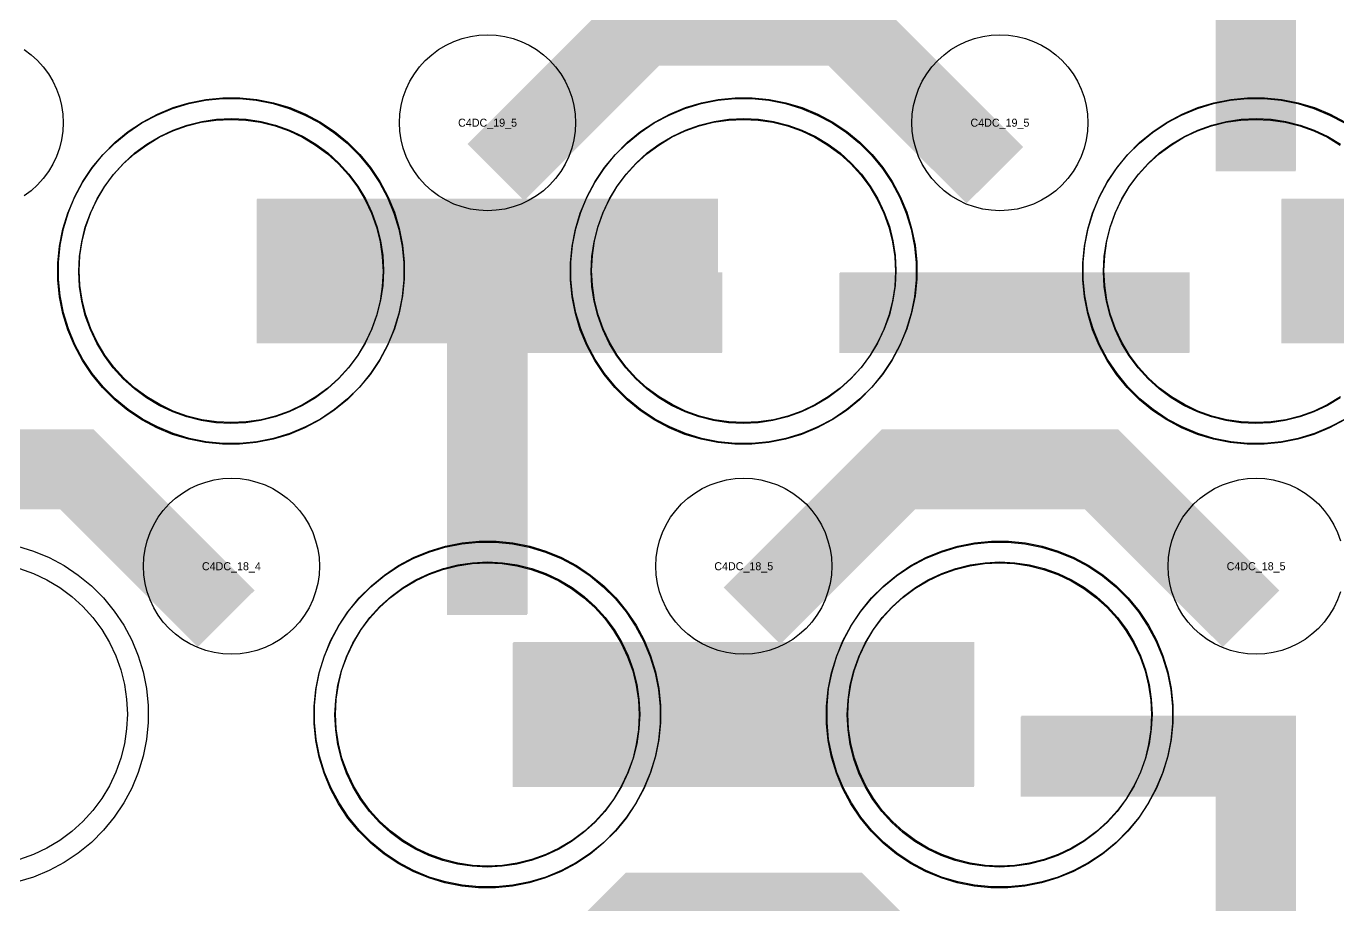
# Model space of a CAD drawing. Extents: x -11880 to 11880, y -14992 to 14992.
# Drawn here: x -10544.1 to -10134.5, y -12405 to -12130.5 of the extents above; entities that cross this region are included whole.
import ezdxf
from ezdxf.enums import TextEntityAlignment as Align

# ---------------------------------------------------------------- set-up
doc = ezdxf.new("R2010")
doc.units = 0
doc.header["$MEASUREMENT"] = 0
for name, color, linetype in [('GDS_775_DT_237', 138, 'CONTINUOUS'), ('RDL1_FS', 34, 'CONTINUOUS'), ('RDL_BS', 160, 'CONTINUOUS')]:
    doc.layers.add(name, color=color, linetype=linetype)

msp = doc.modelspace()

# ---------------------------------------------------------------- linework, layer by layer
at = {"layer": 'RDL1_FS', "color": 241, "true_color": 0xf7abae}
for points in [[(-10480.149, -12254.636), (-10484.806, -12254.407), (-10489.417, -12253.723), (-10493.94, -12252.591), (-10498.33, -12251.019), (-10502.544, -12249.027), (-10506.544, -12246.629), (-10510.289, -12243.851), (-10513.743, -12240.721), (-10516.873, -12237.267), (-10519.651, -12233.522), (-10522.049, -12229.522), (-10524.041, -12225.308), (-10525.613, -12220.918), (-10526.745, -12216.395), (-10527.429, -12211.784), (-10527.658, -12207.127), (-10527.429, -12202.47), (-10526.745, -12197.859), (-10525.613, -12193.336), (-10524.041, -12188.946), (-10522.049, -12184.732), (-10519.651, -12180.732), (-10516.873, -12176.987), (-10513.743, -12173.533), (-10510.289, -12170.403), (-10506.544, -12167.625), (-10502.544, -12165.227), (-10498.33, -12163.235), (-10493.94, -12161.663), (-10489.417, -12160.531), (-10484.806, -12159.847), (-10480.149, -12159.618), (-10475.492, -12159.847), (-10470.881, -12160.531), (-10466.358, -12161.663), (-10461.968, -12163.235), (-10457.754, -12165.227), (-10453.754, -12167.625), (-10450.009, -12170.403), (-10446.555, -12173.533), (-10443.425, -12176.987), (-10440.647, -12180.732), (-10438.249, -12184.732), (-10436.257, -12188.946), (-10434.685, -12193.336), (-10433.553, -12197.859), (-10432.869, -12202.47), (-10432.64, -12207.127), (-10432.869, -12211.784), (-10433.553, -12216.395), (-10434.685, -12220.918), (-10436.257, -12225.308), (-10438.249, -12229.522), (-10440.647, -12233.522), (-10443.425, -12237.267), (-10446.555, -12240.721), (-10450.009, -12243.851), (-10453.754, -12246.629), (-10457.754, -12249.027), (-10461.968, -12251.019), (-10466.358, -12252.591), (-10470.881, -12253.723), (-10475.492, -12254.407)], [(-10320.149, -12254.636), (-10324.806, -12254.407), (-10329.417, -12253.723), (-10333.94, -12252.591), (-10338.33, -12251.019), (-10342.544, -12249.027), (-10346.544, -12246.629), (-10350.289, -12243.851), (-10353.743, -12240.721), (-10356.873, -12237.267), (-10359.651, -12233.522), (-10362.049, -12229.522), (-10364.041, -12225.308), (-10365.613, -12220.918), (-10366.745, -12216.395), (-10367.429, -12211.784), (-10367.658, -12207.127), (-10367.429, -12202.47), (-10366.745, -12197.859), (-10365.613, -12193.336), (-10364.041, -12188.946), (-10362.049, -12184.732), (-10359.651, -12180.732), (-10356.873, -12176.987), (-10353.743, -12173.533), (-10350.289, -12170.403), (-10346.544, -12167.625), (-10342.544, -12165.227), (-10338.33, -12163.235), (-10333.94, -12161.663), (-10329.417, -12160.531), (-10324.806, -12159.847), (-10320.149, -12159.618), (-10315.492, -12159.847), (-10310.881, -12160.531), (-10306.358, -12161.663), (-10301.968, -12163.235), (-10297.754, -12165.227), (-10293.754, -12167.625), (-10290.009, -12170.403), (-10286.555, -12173.533), (-10283.425, -12176.987), (-10280.647, -12180.732), (-10278.249, -12184.732), (-10276.257, -12188.946), (-10274.685, -12193.336), (-10273.553, -12197.859), (-10272.869, -12202.47), (-10272.64, -12207.127), (-10272.869, -12211.784), (-10273.553, -12216.395), (-10274.685, -12220.918), (-10276.257, -12225.308), (-10278.249, -12229.522), (-10280.647, -12233.522), (-10283.425, -12237.267), (-10286.555, -12240.721), (-10290.009, -12243.851), (-10293.754, -12246.629), (-10297.754, -12249.027), (-10301.968, -12251.019), (-10306.358, -12252.591), (-10310.881, -12253.723), (-10315.492, -12254.407)], [(-10400.149, -12393.201), (-10404.806, -12392.972), (-10409.417, -12392.288), (-10413.94, -12391.156), (-10418.33, -12389.584), (-10422.544, -12387.592), (-10426.544, -12385.194), (-10430.289, -12382.416), (-10433.743, -12379.286), (-10436.873, -12375.832), (-10439.651, -12372.087), (-10442.049, -12368.087), (-10444.041, -12363.873), (-10445.613, -12359.483), (-10446.745, -12354.96), (-10447.429, -12350.349), (-10447.658, -12345.692), (-10447.429, -12341.035), (-10446.745, -12336.424), (-10445.613, -12331.901), (-10444.041, -12327.511), (-10442.049, -12323.297), (-10439.651, -12319.297), (-10436.873, -12315.552), (-10433.743, -12312.098), (-10430.289, -12308.968), (-10426.544, -12306.19), (-10422.544, -12303.792), (-10418.33, -12301.8), (-10413.94, -12300.228), (-10409.417, -12299.096), (-10404.806, -12298.412), (-10400.149, -12298.183), (-10395.492, -12298.412), (-10390.881, -12299.096), (-10386.358, -12300.228), (-10381.968, -12301.8), (-10377.754, -12303.792), (-10373.754, -12306.19), (-10370.009, -12308.968), (-10366.555, -12312.098), (-10363.425, -12315.552), (-10360.647, -12319.297), (-10358.249, -12323.297), (-10356.257, -12327.511), (-10354.685, -12331.901), (-10353.553, -12336.424), (-10352.869, -12341.035), (-10352.64, -12345.692), (-10352.869, -12350.349), (-10353.553, -12354.96), (-10354.685, -12359.483), (-10356.257, -12363.873), (-10358.249, -12368.087), (-10360.647, -12372.087), (-10363.425, -12375.832), (-10366.555, -12379.286), (-10370.009, -12382.416), (-10373.754, -12385.194), (-10377.754, -12387.592), (-10381.968, -12389.584), (-10386.358, -12391.156), (-10390.881, -12392.288), (-10395.492, -12392.972)], [(-10240.149, -12393.201), (-10244.806, -12392.972), (-10249.417, -12392.288), (-10253.94, -12391.156), (-10258.33, -12389.584), (-10262.544, -12387.592), (-10266.544, -12385.194), (-10270.289, -12382.416), (-10273.743, -12379.286), (-10276.873, -12375.832), (-10279.651, -12372.087), (-10282.049, -12368.087), (-10284.041, -12363.873), (-10285.613, -12359.483), (-10286.745, -12354.96), (-10287.429, -12350.349), (-10287.658, -12345.692), (-10287.429, -12341.035), (-10286.745, -12336.424), (-10285.613, -12331.901), (-10284.041, -12327.511), (-10282.049, -12323.297), (-10279.651, -12319.297), (-10276.873, -12315.552), (-10273.743, -12312.098), (-10270.289, -12308.968), (-10266.544, -12306.19), (-10262.544, -12303.792), (-10258.33, -12301.8), (-10253.94, -12300.228), (-10249.417, -12299.096), (-10244.806, -12298.412), (-10240.149, -12298.183), (-10235.492, -12298.412), (-10230.881, -12299.096), (-10226.358, -12300.228), (-10221.968, -12301.8), (-10217.754, -12303.792), (-10213.754, -12306.19), (-10210.009, -12308.968), (-10206.555, -12312.098), (-10203.425, -12315.552), (-10200.647, -12319.297), (-10198.249, -12323.297), (-10196.257, -12327.511), (-10194.685, -12331.901), (-10193.553, -12336.424), (-10192.869, -12341.035), (-10192.64, -12345.692), (-10192.869, -12350.349), (-10193.553, -12354.96), (-10194.685, -12359.483), (-10196.257, -12363.873), (-10198.249, -12368.087), (-10200.647, -12372.087), (-10203.425, -12375.832), (-10206.555, -12379.286), (-10210.009, -12382.416), (-10213.754, -12385.194), (-10217.754, -12387.592), (-10221.968, -12389.584), (-10226.358, -12391.156), (-10230.881, -12392.288), (-10235.492, -12392.972)]]:
    msp.add_lwpolyline(points, close=True, dxfattribs=at)
at = {"layer": 'RDL1_FS'}
for points in [[(-10480, -12254.354), (-10484.657, -12254.125), (-10489.268, -12253.441), (-10493.791, -12252.309), (-10498.181, -12250.737), (-10502.395, -12248.745), (-10506.395, -12246.347), (-10510.14, -12243.569), (-10513.594, -12240.439), (-10516.724, -12236.985), (-10519.502, -12233.24), (-10521.9, -12229.24), (-10523.892, -12225.026), (-10525.464, -12220.636), (-10526.596, -12216.113), (-10527.28, -12211.502), (-10527.509, -12206.845), (-10527.28, -12202.188), (-10526.596, -12197.577), (-10525.464, -12193.054), (-10523.892, -12188.664), (-10521.9, -12184.45), (-10519.502, -12180.45), (-10516.724, -12176.705), (-10513.594, -12173.251), (-10510.14, -12170.121), (-10506.395, -12167.343), (-10502.395, -12164.945), (-10498.181, -12162.953), (-10493.791, -12161.381), (-10489.268, -12160.249), (-10484.657, -12159.565), (-10480, -12159.336), (-10475.343, -12159.565), (-10470.732, -12160.249), (-10466.209, -12161.381), (-10461.819, -12162.953), (-10457.605, -12164.945), (-10453.605, -12167.343), (-10449.86, -12170.121), (-10446.406, -12173.251), (-10443.276, -12176.705), (-10440.498, -12180.45), (-10438.1, -12184.45), (-10436.108, -12188.664), (-10434.536, -12193.054), (-10433.404, -12197.577), (-10432.72, -12202.188), (-10432.491, -12206.845), (-10432.72, -12211.502), (-10433.404, -12216.113), (-10434.536, -12220.636), (-10436.108, -12225.026), (-10438.1, -12229.24), (-10440.498, -12233.24), (-10443.276, -12236.985), (-10446.406, -12240.439), (-10449.86, -12243.569), (-10453.605, -12246.347), (-10457.605, -12248.745), (-10461.819, -12250.737), (-10466.209, -12252.309), (-10470.732, -12253.441), (-10475.343, -12254.125)], [(-10320, -12254.354), (-10324.657, -12254.125), (-10329.268, -12253.441), (-10333.791, -12252.309), (-10338.181, -12250.737), (-10342.395, -12248.745), (-10346.395, -12246.347), (-10350.14, -12243.569), (-10353.594, -12240.439), (-10356.724, -12236.985), (-10359.502, -12233.24), (-10361.9, -12229.24), (-10363.892, -12225.026), (-10365.464, -12220.636), (-10366.596, -12216.113), (-10367.28, -12211.502), (-10367.509, -12206.845), (-10367.28, -12202.188), (-10366.596, -12197.577), (-10365.464, -12193.054), (-10363.892, -12188.664), (-10361.9, -12184.45), (-10359.502, -12180.45), (-10356.724, -12176.705), (-10353.594, -12173.251), (-10350.14, -12170.121), (-10346.395, -12167.343), (-10342.395, -12164.945), (-10338.181, -12162.953), (-10333.791, -12161.381), (-10329.268, -12160.249), (-10324.657, -12159.565), (-10320, -12159.336), (-10315.343, -12159.565), (-10310.732, -12160.249), (-10306.209, -12161.381), (-10301.819, -12162.953), (-10297.605, -12164.945), (-10293.605, -12167.343), (-10289.86, -12170.121), (-10286.406, -12173.251), (-10283.276, -12176.705), (-10280.498, -12180.45), (-10278.1, -12184.45), (-10276.108, -12188.664), (-10274.536, -12193.054), (-10273.404, -12197.577), (-10272.72, -12202.188), (-10272.491, -12206.845), (-10272.72, -12211.502), (-10273.404, -12216.113), (-10274.536, -12220.636), (-10276.108, -12225.026), (-10278.1, -12229.24), (-10280.498, -12233.24), (-10283.276, -12236.985), (-10286.406, -12240.439), (-10289.86, -12243.569), (-10293.605, -12246.347), (-10297.605, -12248.745), (-10301.819, -12250.737), (-10306.209, -12252.309), (-10310.732, -12253.441), (-10315.343, -12254.125)], [(-10400, -12392.919), (-10404.657, -12392.69), (-10409.268, -12392.006), (-10413.791, -12390.874), (-10418.181, -12389.302), (-10422.395, -12387.31), (-10426.395, -12384.912), (-10430.14, -12382.134), (-10433.594, -12379.004), (-10436.724, -12375.55), (-10439.502, -12371.805), (-10441.9, -12367.805), (-10443.892, -12363.591), (-10445.464, -12359.201), (-10446.596, -12354.678), (-10447.28, -12350.067), (-10447.509, -12345.41), (-10447.28, -12340.753), (-10446.596, -12336.142), (-10445.464, -12331.619), (-10443.892, -12327.229), (-10441.9, -12323.015), (-10439.502, -12319.015), (-10436.724, -12315.27), (-10433.594, -12311.816), (-10430.14, -12308.686), (-10426.395, -12305.908), (-10422.395, -12303.51), (-10418.181, -12301.518), (-10413.791, -12299.946), (-10409.268, -12298.814), (-10404.657, -12298.13), (-10400, -12297.901), (-10395.343, -12298.13), (-10390.732, -12298.814), (-10386.209, -12299.946), (-10381.819, -12301.518), (-10377.605, -12303.51), (-10373.605, -12305.908), (-10369.86, -12308.686), (-10366.406, -12311.816), (-10363.276, -12315.27), (-10360.498, -12319.015), (-10358.1, -12323.015), (-10356.108, -12327.229), (-10354.536, -12331.619), (-10353.404, -12336.142), (-10352.72, -12340.753), (-10352.491, -12345.41), (-10352.72, -12350.067), (-10353.404, -12354.678), (-10354.536, -12359.201), (-10356.108, -12363.591), (-10358.1, -12367.805), (-10360.498, -12371.805), (-10363.276, -12375.55), (-10366.406, -12379.004), (-10369.86, -12382.134), (-10373.605, -12384.912), (-10377.605, -12387.31), (-10381.819, -12389.302), (-10386.209, -12390.874), (-10390.732, -12392.006), (-10395.343, -12392.69)], [(-10240, -12392.919), (-10244.657, -12392.69), (-10249.268, -12392.006), (-10253.791, -12390.874), (-10258.181, -12389.302), (-10262.395, -12387.31), (-10266.395, -12384.912), (-10270.14, -12382.134), (-10273.594, -12379.004), (-10276.724, -12375.55), (-10279.502, -12371.805), (-10281.9, -12367.805), (-10283.892, -12363.591), (-10285.464, -12359.201), (-10286.596, -12354.678), (-10287.28, -12350.067), (-10287.509, -12345.41), (-10287.28, -12340.753), (-10286.596, -12336.142), (-10285.464, -12331.619), (-10283.892, -12327.229), (-10281.9, -12323.015), (-10279.502, -12319.015), (-10276.724, -12315.27), (-10273.594, -12311.816), (-10270.14, -12308.686), (-10266.395, -12305.908), (-10262.395, -12303.51), (-10258.181, -12301.518), (-10253.791, -12299.946), (-10249.268, -12298.814), (-10244.657, -12298.13), (-10240, -12297.901), (-10235.343, -12298.13), (-10230.732, -12298.814), (-10226.209, -12299.946), (-10221.819, -12301.518), (-10217.605, -12303.51), (-10213.605, -12305.908), (-10209.86, -12308.686), (-10206.406, -12311.816), (-10203.276, -12315.27), (-10200.498, -12319.015), (-10198.1, -12323.015), (-10196.108, -12327.229), (-10194.536, -12331.619), (-10193.404, -12336.142), (-10192.72, -12340.753), (-10192.491, -12345.41), (-10192.72, -12350.067), (-10193.404, -12354.678), (-10194.536, -12359.201), (-10196.108, -12363.591), (-10198.1, -12367.805), (-10200.498, -12371.805), (-10203.276, -12375.55), (-10206.406, -12379.004), (-10209.86, -12382.134), (-10213.605, -12384.912), (-10217.605, -12387.31), (-10221.819, -12389.302), (-10226.209, -12390.874), (-10230.732, -12392.006), (-10235.343, -12392.69)]]:
    msp.add_lwpolyline(points, close=True, dxfattribs=at)
at = {"layer": 'RDL1_FS', "color": 241, "true_color": 0xf7abae}
msp.add_lwpolyline([(-10133.754, -12246.629), (-10137.754, -12249.027), (-10141.968, -12251.019), (-10146.358, -12252.591), (-10150.881, -12253.723), (-10155.492, -12254.407), (-10160.149, -12254.636), (-10164.806, -12254.407), (-10169.417, -12253.723), (-10173.94, -12252.591), (-10178.33, -12251.019), (-10182.544, -12249.027), (-10186.544, -12246.629), (-10190.289, -12243.851), (-10193.743, -12240.721), (-10196.873, -12237.267), (-10199.651, -12233.522), (-10202.049, -12229.522), (-10204.041, -12225.308), (-10205.613, -12220.918), (-10206.745, -12216.395), (-10207.429, -12211.784), (-10207.658, -12207.127), (-10207.429, -12202.47), (-10206.745, -12197.859), (-10205.613, -12193.336), (-10204.041, -12188.946), (-10202.049, -12184.732), (-10199.651, -12180.732), (-10196.873, -12176.987), (-10193.743, -12173.533), (-10190.289, -12170.403), (-10186.544, -12167.625), (-10182.544, -12165.227), (-10178.33, -12163.235), (-10173.94, -12161.663), (-10169.417, -12160.531), (-10164.806, -12159.847), (-10160.149, -12159.618), (-10155.492, -12159.847), (-10150.881, -12160.531), (-10146.358, -12161.663), (-10141.968, -12163.235), (-10137.754, -12165.227), (-10133.754, -12167.625)], dxfattribs=at)
at = {"layer": 'RDL1_FS'}
for points in [[(-10133.605, -12246.347), (-10137.605, -12248.745), (-10141.819, -12250.737), (-10146.209, -12252.309), (-10150.732, -12253.441), (-10155.343, -12254.125), (-10160, -12254.354), (-10164.657, -12254.125), (-10169.268, -12253.441), (-10173.791, -12252.309), (-10178.181, -12250.737), (-10182.395, -12248.745), (-10186.395, -12246.347), (-10190.14, -12243.569), (-10193.594, -12240.439), (-10196.724, -12236.985), (-10199.502, -12233.24), (-10201.9, -12229.24), (-10203.892, -12225.026), (-10205.464, -12220.636), (-10206.596, -12216.113), (-10207.28, -12211.502), (-10207.509, -12206.845), (-10207.28, -12202.188), (-10206.596, -12197.577), (-10205.464, -12193.054), (-10203.892, -12188.664), (-10201.9, -12184.45), (-10199.502, -12180.45), (-10196.724, -12176.705), (-10193.594, -12173.251), (-10190.14, -12170.121), (-10186.395, -12167.343), (-10182.395, -12164.945), (-10178.181, -12162.953), (-10173.791, -12161.381), (-10169.268, -12160.249), (-10164.657, -12159.565), (-10160, -12159.336), (-10155.343, -12159.565), (-10150.732, -12160.249), (-10146.209, -12161.381), (-10141.819, -12162.953), (-10137.605, -12164.945), (-10133.605, -12167.343)], [(-10546.209, -12299.946), (-10541.819, -12301.518), (-10537.605, -12303.51), (-10533.605, -12305.908), (-10529.86, -12308.686), (-10526.406, -12311.816), (-10523.276, -12315.27), (-10520.498, -12319.015), (-10518.1, -12323.015), (-10516.108, -12327.229), (-10514.536, -12331.619), (-10513.404, -12336.142), (-10512.72, -12340.753), (-10512.491, -12345.41), (-10512.72, -12350.067), (-10513.404, -12354.678), (-10514.536, -12359.201), (-10516.108, -12363.591), (-10518.1, -12367.805), (-10520.498, -12371.805), (-10523.276, -12375.55), (-10526.406, -12379.004), (-10529.86, -12382.134), (-10533.605, -12384.912), (-10537.605, -12387.31), (-10541.819, -12389.302), (-10546.209, -12390.874)]]:
    msp.add_lwpolyline(points, dxfattribs=at)
for points in [[(-10471.998, -12206.845, 45, 45, 0), (-10399.998, -12206.845, 45, 45, 0)], [(-10399.998, -12206.845, 45, 45, 0), (-10327.998, -12206.845, 45, 45, 0)], [(-10151.998, -12206.845, 45, 45, 0), (-10079.998, -12206.845, 45, 45, 0)], [(-10391.998, -12345.41, 45, 45, 0), (-10319.998, -12345.41, 45, 45, 0)], [(-10319.998, -12345.41, 45, 45, 0), (-10247.998, -12345.41, 45, 45, 0)]]:
    msp.add_lwpolyline(points, format="xyseb", dxfattribs=at)
at = {"layer": 'RDL1_FS', "color": 241, "true_color": 0xf7abae}
for points in [[(-10472.147, -12207.127, 45, 45, 0), (-10400.147, -12207.127, 45, 45, 0)], [(-10400.147, -12207.127, 45, 45, 0), (-10328.147, -12207.127, 45, 45, 0)], [(-10152.147, -12207.127, 45, 45, 0), (-10080.147, -12207.127, 45, 45, 0)], [(-10392.147, -12345.692, 45, 45, 0), (-10320.147, -12345.692, 45, 45, 0)], [(-10320.147, -12345.692, 45, 45, 0), (-10248.147, -12345.692, 45, 45, 0)]]:
    msp.add_lwpolyline(points, format="xyseb", dxfattribs=at)
at = {"layer": 'RDL_BS', "color": 241, "true_color": 0xf7abae}
for points in [[(-10160.149, -12175.847, 25, 25, 0), (-10160.149, -12069.07, 25, 25, 0)], [(-10160.149, -12175.847, 25, 25, 0), (-10160.149, -12069.07, 25, 25, 0)], [(-10400.149, -12314.412, 25, 25, 0), (-10400.149, -12207.635, 25, 25, 0)], [(-10400.149, -12314.412, 25, 25, 0), (-10400.149, -12207.635, 25, 25, 0)], [(-10412.649, -12220.135, 25, 25, 0), (-10347.982, -12220.135, 25, 25, 0)], [(-10412.649, -12220.135, 25, 25, 0), (-10326.816, -12220.135, 25, 25, 0)], [(-10290.133, -12220.14, 25, 25, 0), (-10180.868, -12220.14, 25, 25, 0)], [(-10160.149, -12452.977, 25, 25, 0), (-10160.149, -12346.2, 25, 25, 0)], [(-10160.149, -12452.977, 25, 25, 0), (-10160.149, -12346.2, 25, 25, 0)], [(-10147.649, -12358.7, 25, 25, 0), (-10233.482, -12358.7, 25, 25, 0)], [(-10147.649, -12358.7, 25, 25, 0), (-10212.316, -12358.7, 25, 25, 0)]]:
    msp.add_lwpolyline(points, format="xyseb", dxfattribs=at)
at = {"layer": 'RDL_BS'}
for points in [[(-10160, -12175.565, 25, 25, 0), (-10160, -12068.788, 25, 25, 0)], [(-10160, -12175.565, 25, 25, 0), (-10160, -12068.788, 25, 25, 0)], [(-10397.438, -12176.159, 25, 25, 0), (-10351.623, -12130.344, 25, 25, 0), (-10318.07, -12130.344, 25, 25, 0)], [(-10241.599, -12177.058, 25, 25, 0), (-10288.313, -12130.344, 25, 25, 0), (-10318.071, -12130.344, 25, 25, 0)], [(-10400, -12314.13, 25, 25, 0), (-10400, -12207.353, 25, 25, 0)], [(-10400, -12314.13, 25, 25, 0), (-10400, -12207.353, 25, 25, 0)], [(-10412.5, -12219.853, 25, 25, 0), (-10347.833, -12219.853, 25, 25, 0)], [(-10412.5, -12219.853, 25, 25, 0), (-10326.667, -12219.853, 25, 25, 0)], [(-10289.984, -12219.858, 25, 25, 0), (-10180.719, -12219.858, 25, 25, 0)], [(-10481.599, -12315.623, 25, 25, 0), (-10528.313, -12268.909, 25, 25, 0), (-10558.071, -12268.909, 25, 25, 0)], [(-10317.438, -12314.724, 25, 25, 0), (-10271.623, -12268.909, 25, 25, 0), (-10238.07, -12268.909, 25, 25, 0)], [(-10161.599, -12315.623, 25, 25, 0), (-10208.313, -12268.909, 25, 25, 0), (-10238.071, -12268.909, 25, 25, 0)], [(-10160, -12452.695, 25, 25, 0), (-10160, -12345.918, 25, 25, 0)], [(-10160, -12452.695, 25, 25, 0), (-10160, -12345.918, 25, 25, 0)], [(-10147.5, -12358.418, 25, 25, 0), (-10233.333, -12358.418, 25, 25, 0)], [(-10147.5, -12358.418, 25, 25, 0), (-10212.167, -12358.418, 25, 25, 0)], [(-10397.438, -12453.289, 25, 25, 0), (-10351.623, -12407.474, 25, 25, 0), (-10318.07, -12407.474, 25, 25, 0)], [(-10241.599, -12454.188, 25, 25, 0), (-10288.313, -12407.474, 25, 25, 0), (-10318.071, -12407.474, 25, 25, 0)]]:
    msp.add_lwpolyline(points, format="xyseb", dxfattribs=at)
for points in [[(-10400, -12188.151), (-10402.693, -12188.019), (-10405.365, -12187.623), (-10407.984, -12186.966), (-10410.519, -12186.059), (-10412.956, -12184.907), (-10415.28, -12183.514), (-10417.443, -12181.911), (-10419.442, -12180.099), (-10421.254, -12178.1), (-10422.857, -12175.937), (-10424.25, -12173.613), (-10425.402, -12171.176), (-10426.309, -12168.641), (-10426.966, -12166.022), (-10427.362, -12163.35), (-10427.494, -12160.657), (-10427.362, -12157.964), (-10426.966, -12155.292), (-10426.309, -12152.673), (-10425.402, -12150.138), (-10424.25, -12147.701), (-10422.857, -12145.377), (-10421.254, -12143.214), (-10419.442, -12141.215), (-10417.443, -12139.403), (-10415.28, -12137.8), (-10412.956, -12136.407), (-10410.519, -12135.255), (-10407.984, -12134.348), (-10405.365, -12133.691), (-10402.693, -12133.295), (-10400, -12133.163), (-10397.307, -12133.295), (-10394.635, -12133.691), (-10392.016, -12134.348), (-10389.481, -12135.255), (-10387.044, -12136.407), (-10384.72, -12137.8), (-10382.557, -12139.403), (-10380.558, -12141.215), (-10378.746, -12143.214), (-10377.143, -12145.377), (-10375.75, -12147.701), (-10374.598, -12150.138), (-10373.691, -12152.673), (-10373.034, -12155.292), (-10372.638, -12157.964), (-10372.506, -12160.657), (-10372.638, -12163.35), (-10373.034, -12166.022), (-10373.691, -12168.641), (-10374.598, -12171.176), (-10375.75, -12173.613), (-10377.143, -12175.937), (-10378.746, -12178.1), (-10380.558, -12180.099), (-10382.557, -12181.911), (-10384.72, -12183.514), (-10387.044, -12184.907), (-10389.481, -12186.059), (-10392.016, -12186.966), (-10394.635, -12187.623), (-10397.307, -12188.019)], [(-10240, -12188.151), (-10242.693, -12188.019), (-10245.365, -12187.623), (-10247.984, -12186.966), (-10250.519, -12186.059), (-10252.956, -12184.907), (-10255.28, -12183.514), (-10257.443, -12181.911), (-10259.442, -12180.099), (-10261.254, -12178.1), (-10262.857, -12175.937), (-10264.25, -12173.613), (-10265.402, -12171.176), (-10266.309, -12168.641), (-10266.966, -12166.022), (-10267.362, -12163.35), (-10267.494, -12160.657), (-10267.362, -12157.964), (-10266.966, -12155.292), (-10266.309, -12152.673), (-10265.402, -12150.138), (-10264.25, -12147.701), (-10262.857, -12145.377), (-10261.254, -12143.214), (-10259.442, -12141.215), (-10257.443, -12139.403), (-10255.28, -12137.8), (-10252.956, -12136.407), (-10250.519, -12135.255), (-10247.984, -12134.348), (-10245.365, -12133.691), (-10242.693, -12133.295), (-10240, -12133.163), (-10237.307, -12133.295), (-10234.635, -12133.691), (-10232.016, -12134.348), (-10229.481, -12135.255), (-10227.044, -12136.407), (-10224.72, -12137.8), (-10222.557, -12139.403), (-10220.558, -12141.215), (-10218.746, -12143.214), (-10217.143, -12145.377), (-10215.75, -12147.701), (-10214.598, -12150.138), (-10213.691, -12152.673), (-10213.034, -12155.292), (-10212.638, -12157.964), (-10212.506, -12160.657), (-10212.638, -12163.35), (-10213.034, -12166.022), (-10213.691, -12168.641), (-10214.598, -12171.176), (-10215.75, -12173.613), (-10217.143, -12175.937), (-10218.746, -12178.1), (-10220.558, -12180.099), (-10222.557, -12181.911), (-10224.72, -12183.514), (-10227.044, -12184.907), (-10229.481, -12186.059), (-10232.016, -12186.966), (-10234.635, -12187.623), (-10237.307, -12188.019)], [(-10482.644, -12260.845), (-10487.938, -12260.328), (-10493.165, -12259.282), (-10498.205, -12257.751), (-10503.115, -12255.72), (-10507.777, -12253.228), (-10512.191, -12250.281), (-10516.292, -12246.919), (-10520.074, -12243.137), (-10523.436, -12239.036), (-10526.383, -12234.622), (-10528.875, -12229.96), (-10530.906, -12225.05), (-10532.437, -12220.01), (-10533.483, -12214.783), (-10534, -12209.489), (-10534, -12204.201), (-10533.483, -12198.907), (-10532.437, -12193.68), (-10530.906, -12188.64), (-10528.875, -12183.73), (-10526.383, -12179.068), (-10523.436, -12174.654), (-10520.074, -12170.553), (-10516.292, -12166.771), (-10512.191, -12163.409), (-10507.777, -12160.462), (-10503.115, -12157.97), (-10498.205, -12155.939), (-10493.165, -12154.408), (-10487.938, -12153.362), (-10482.644, -12152.845), (-10477.356, -12152.845), (-10472.062, -12153.362), (-10466.835, -12154.408), (-10461.795, -12155.939), (-10456.885, -12157.97), (-10452.223, -12160.462), (-10447.809, -12163.409), (-10443.708, -12166.771), (-10439.926, -12170.553), (-10436.564, -12174.654), (-10433.617, -12179.068), (-10431.125, -12183.73), (-10429.094, -12188.64), (-10427.563, -12193.68), (-10426.517, -12198.907), (-10426, -12204.201), (-10426, -12209.489), (-10426.517, -12214.783), (-10427.563, -12220.01), (-10429.094, -12225.05), (-10431.125, -12229.96), (-10433.617, -12234.622), (-10436.564, -12239.036), (-10439.926, -12243.137), (-10443.708, -12246.919), (-10447.809, -12250.281), (-10452.223, -12253.228), (-10456.885, -12255.72), (-10461.795, -12257.751), (-10466.835, -12259.282), (-10472.062, -12260.328), (-10477.356, -12260.845)], [(-10322.644, -12260.845), (-10327.938, -12260.328), (-10333.165, -12259.282), (-10338.205, -12257.751), (-10343.115, -12255.72), (-10347.777, -12253.228), (-10352.191, -12250.281), (-10356.292, -12246.919), (-10360.074, -12243.137), (-10363.436, -12239.036), (-10366.383, -12234.622), (-10368.875, -12229.96), (-10370.906, -12225.05), (-10372.437, -12220.01), (-10373.483, -12214.783), (-10374, -12209.489), (-10374, -12204.201), (-10373.483, -12198.907), (-10372.437, -12193.68), (-10370.906, -12188.64), (-10368.875, -12183.73), (-10366.383, -12179.068), (-10363.436, -12174.654), (-10360.074, -12170.553), (-10356.292, -12166.771), (-10352.191, -12163.409), (-10347.777, -12160.462), (-10343.115, -12157.97), (-10338.205, -12155.939), (-10333.165, -12154.408), (-10327.938, -12153.362), (-10322.644, -12152.845), (-10317.356, -12152.845), (-10312.062, -12153.362), (-10306.835, -12154.408), (-10301.795, -12155.939), (-10296.885, -12157.97), (-10292.223, -12160.462), (-10287.809, -12163.409), (-10283.708, -12166.771), (-10279.926, -12170.553), (-10276.564, -12174.654), (-10273.617, -12179.068), (-10271.125, -12183.73), (-10269.094, -12188.64), (-10267.563, -12193.68), (-10266.517, -12198.907), (-10266, -12204.201), (-10266, -12209.489), (-10266.517, -12214.783), (-10267.563, -12220.01), (-10269.094, -12225.05), (-10271.125, -12229.96), (-10273.617, -12234.622), (-10276.564, -12239.036), (-10279.926, -12243.137), (-10283.708, -12246.919), (-10287.809, -12250.281), (-10292.223, -12253.228), (-10296.885, -12255.72), (-10301.795, -12257.751), (-10306.835, -12259.282), (-10312.062, -12260.328), (-10317.356, -12260.845)], [(-10480, -12326.716), (-10482.693, -12326.584), (-10485.365, -12326.188), (-10487.984, -12325.531), (-10490.519, -12324.624), (-10492.956, -12323.472), (-10495.28, -12322.079), (-10497.443, -12320.476), (-10499.442, -12318.664), (-10501.254, -12316.665), (-10502.857, -12314.502), (-10504.25, -12312.178), (-10505.402, -12309.741), (-10506.309, -12307.206), (-10506.966, -12304.587), (-10507.362, -12301.915), (-10507.494, -12299.222), (-10507.362, -12296.529), (-10506.966, -12293.857), (-10506.309, -12291.238), (-10505.402, -12288.703), (-10504.25, -12286.266), (-10502.857, -12283.942), (-10501.254, -12281.779), (-10499.442, -12279.78), (-10497.443, -12277.968), (-10495.28, -12276.365), (-10492.956, -12274.972), (-10490.519, -12273.82), (-10487.984, -12272.913), (-10485.365, -12272.256), (-10482.693, -12271.86), (-10480, -12271.728), (-10477.307, -12271.86), (-10474.635, -12272.256), (-10472.016, -12272.913), (-10469.481, -12273.82), (-10467.044, -12274.972), (-10464.72, -12276.365), (-10462.557, -12277.968), (-10460.558, -12279.78), (-10458.746, -12281.779), (-10457.143, -12283.942), (-10455.75, -12286.266), (-10454.598, -12288.703), (-10453.691, -12291.238), (-10453.034, -12293.857), (-10452.638, -12296.529), (-10452.506, -12299.222), (-10452.638, -12301.915), (-10453.034, -12304.587), (-10453.691, -12307.206), (-10454.598, -12309.741), (-10455.75, -12312.178), (-10457.143, -12314.502), (-10458.746, -12316.665), (-10460.558, -12318.664), (-10462.557, -12320.476), (-10464.72, -12322.079), (-10467.044, -12323.472), (-10469.481, -12324.624), (-10472.016, -12325.531), (-10474.635, -12326.188), (-10477.307, -12326.584)], [(-10320, -12326.716), (-10322.693, -12326.584), (-10325.365, -12326.188), (-10327.984, -12325.531), (-10330.519, -12324.624), (-10332.956, -12323.472), (-10335.28, -12322.079), (-10337.443, -12320.476), (-10339.442, -12318.664), (-10341.254, -12316.665), (-10342.857, -12314.502), (-10344.25, -12312.178), (-10345.402, -12309.741), (-10346.309, -12307.206), (-10346.966, -12304.587), (-10347.362, -12301.915), (-10347.494, -12299.222), (-10347.362, -12296.529), (-10346.966, -12293.857), (-10346.309, -12291.238), (-10345.402, -12288.703), (-10344.25, -12286.266), (-10342.857, -12283.942), (-10341.254, -12281.779), (-10339.442, -12279.78), (-10337.443, -12277.968), (-10335.28, -12276.365), (-10332.956, -12274.972), (-10330.519, -12273.82), (-10327.984, -12272.913), (-10325.365, -12272.256), (-10322.693, -12271.86), (-10320, -12271.728), (-10317.307, -12271.86), (-10314.635, -12272.256), (-10312.016, -12272.913), (-10309.481, -12273.82), (-10307.044, -12274.972), (-10304.72, -12276.365), (-10302.557, -12277.968), (-10300.558, -12279.78), (-10298.746, -12281.779), (-10297.143, -12283.942), (-10295.75, -12286.266), (-10294.598, -12288.703), (-10293.691, -12291.238), (-10293.034, -12293.857), (-10292.638, -12296.529), (-10292.506, -12299.222), (-10292.638, -12301.915), (-10293.034, -12304.587), (-10293.691, -12307.206), (-10294.598, -12309.741), (-10295.75, -12312.178), (-10297.143, -12314.502), (-10298.746, -12316.665), (-10300.558, -12318.664), (-10302.557, -12320.476), (-10304.72, -12322.079), (-10307.044, -12323.472), (-10309.481, -12324.624), (-10312.016, -12325.531), (-10314.635, -12326.188), (-10317.307, -12326.584)], [(-10402.644, -12399.41), (-10407.938, -12398.893), (-10413.165, -12397.847), (-10418.205, -12396.316), (-10423.115, -12394.285), (-10427.777, -12391.793), (-10432.191, -12388.846), (-10436.292, -12385.484), (-10440.074, -12381.702), (-10443.436, -12377.601), (-10446.383, -12373.187), (-10448.875, -12368.525), (-10450.906, -12363.615), (-10452.437, -12358.575), (-10453.483, -12353.348), (-10454, -12348.054), (-10454, -12342.766), (-10453.483, -12337.472), (-10452.437, -12332.245), (-10450.906, -12327.205), (-10448.875, -12322.295), (-10446.383, -12317.633), (-10443.436, -12313.219), (-10440.074, -12309.118), (-10436.292, -12305.336), (-10432.191, -12301.974), (-10427.777, -12299.027), (-10423.115, -12296.535), (-10418.205, -12294.504), (-10413.165, -12292.973), (-10407.938, -12291.927), (-10402.644, -12291.41), (-10397.356, -12291.41), (-10392.062, -12291.927), (-10386.835, -12292.973), (-10381.795, -12294.504), (-10376.885, -12296.535), (-10372.223, -12299.027), (-10367.809, -12301.974), (-10363.708, -12305.336), (-10359.926, -12309.118), (-10356.564, -12313.219), (-10353.617, -12317.633), (-10351.125, -12322.295), (-10349.094, -12327.205), (-10347.563, -12332.245), (-10346.517, -12337.472), (-10346, -12342.766), (-10346, -12348.054), (-10346.517, -12353.348), (-10347.563, -12358.575), (-10349.094, -12363.615), (-10351.125, -12368.525), (-10353.617, -12373.187), (-10356.564, -12377.601), (-10359.926, -12381.702), (-10363.708, -12385.484), (-10367.809, -12388.846), (-10372.223, -12391.793), (-10376.885, -12394.285), (-10381.795, -12396.316), (-10386.835, -12397.847), (-10392.062, -12398.893), (-10397.356, -12399.41)], [(-10242.644, -12399.41), (-10247.938, -12398.893), (-10253.165, -12397.847), (-10258.205, -12396.316), (-10263.115, -12394.285), (-10267.777, -12391.793), (-10272.191, -12388.846), (-10276.292, -12385.484), (-10280.074, -12381.702), (-10283.436, -12377.601), (-10286.383, -12373.187), (-10288.875, -12368.525), (-10290.906, -12363.615), (-10292.437, -12358.575), (-10293.483, -12353.348), (-10294, -12348.054), (-10294, -12342.766), (-10293.483, -12337.472), (-10292.437, -12332.245), (-10290.906, -12327.205), (-10288.875, -12322.295), (-10286.383, -12317.633), (-10283.436, -12313.219), (-10280.074, -12309.118), (-10276.292, -12305.336), (-10272.191, -12301.974), (-10267.777, -12299.027), (-10263.115, -12296.535), (-10258.205, -12294.504), (-10253.165, -12292.973), (-10247.938, -12291.927), (-10242.644, -12291.41), (-10237.356, -12291.41), (-10232.062, -12291.927), (-10226.835, -12292.973), (-10221.795, -12294.504), (-10216.885, -12296.535), (-10212.223, -12299.027), (-10207.809, -12301.974), (-10203.708, -12305.336), (-10199.926, -12309.118), (-10196.564, -12313.219), (-10193.617, -12317.633), (-10191.125, -12322.295), (-10189.094, -12327.205), (-10187.563, -12332.245), (-10186.517, -12337.472), (-10186, -12342.766), (-10186, -12348.054), (-10186.517, -12353.348), (-10187.563, -12358.575), (-10189.094, -12363.615), (-10191.125, -12368.525), (-10193.617, -12373.187), (-10196.564, -12377.601), (-10199.926, -12381.702), (-10203.708, -12385.484), (-10207.809, -12388.846), (-10212.223, -12391.793), (-10216.885, -12394.285), (-10221.795, -12396.316), (-10226.835, -12397.847), (-10232.062, -12398.893), (-10237.356, -12399.41)]]:
    msp.add_lwpolyline(points, close=True, dxfattribs=at)
for points in [[(-10544.72, -12137.8), (-10542.557, -12139.403), (-10540.558, -12141.215), (-10538.746, -12143.214), (-10537.143, -12145.377), (-10535.75, -12147.701), (-10534.598, -12150.138), (-10533.691, -12152.673), (-10533.034, -12155.292), (-10532.638, -12157.964), (-10532.506, -12160.657), (-10532.638, -12163.35), (-10533.034, -12166.022), (-10533.691, -12168.641), (-10534.598, -12171.176), (-10535.75, -12173.613), (-10537.143, -12175.937), (-10538.746, -12178.1), (-10540.558, -12180.099), (-10542.557, -12181.911), (-10544.72, -12183.514)], [(-10132.223, -12253.228), (-10136.885, -12255.72), (-10141.795, -12257.751), (-10146.835, -12259.282), (-10152.062, -12260.328), (-10157.356, -12260.845), (-10162.644, -12260.845), (-10167.938, -12260.328), (-10173.165, -12259.282), (-10178.205, -12257.751), (-10183.115, -12255.72), (-10187.777, -12253.228), (-10192.191, -12250.281), (-10196.292, -12246.919), (-10200.074, -12243.137), (-10203.436, -12239.036), (-10206.383, -12234.622), (-10208.875, -12229.96), (-10210.906, -12225.05), (-10212.437, -12220.01), (-10213.483, -12214.783), (-10214, -12209.489), (-10214, -12204.201), (-10213.483, -12198.907), (-10212.437, -12193.68), (-10210.906, -12188.64), (-10208.875, -12183.73), (-10206.383, -12179.068), (-10203.436, -12174.654), (-10200.074, -12170.553), (-10196.292, -12166.771), (-10192.191, -12163.409), (-10187.777, -12160.462), (-10183.115, -12157.97), (-10178.205, -12155.939), (-10173.165, -12154.408), (-10167.938, -12153.362), (-10162.644, -12152.845), (-10157.356, -12152.845), (-10152.062, -12153.362), (-10146.835, -12154.408), (-10141.795, -12155.939), (-10136.885, -12157.97), (-10132.223, -12160.462)], [(-10133.691, -12307.206), (-10134.598, -12309.741), (-10135.75, -12312.178), (-10137.143, -12314.502), (-10138.746, -12316.665), (-10140.558, -12318.664), (-10142.557, -12320.476), (-10144.72, -12322.079), (-10147.044, -12323.472), (-10149.481, -12324.624), (-10152.016, -12325.531), (-10154.635, -12326.188), (-10157.307, -12326.584), (-10160, -12326.716), (-10162.693, -12326.584), (-10165.365, -12326.188), (-10167.984, -12325.531), (-10170.519, -12324.624), (-10172.956, -12323.472), (-10175.28, -12322.079), (-10177.443, -12320.476), (-10179.442, -12318.664), (-10181.254, -12316.665), (-10182.857, -12314.502), (-10184.25, -12312.178), (-10185.402, -12309.741), (-10186.309, -12307.206), (-10186.966, -12304.587), (-10187.362, -12301.915), (-10187.494, -12299.222), (-10187.362, -12296.529), (-10186.966, -12293.857), (-10186.309, -12291.238), (-10185.402, -12288.703), (-10184.25, -12286.266), (-10182.857, -12283.942), (-10181.254, -12281.779), (-10179.442, -12279.78), (-10177.443, -12277.968), (-10175.28, -12276.365), (-10172.956, -12274.972), (-10170.519, -12273.82), (-10167.984, -12272.913), (-10165.365, -12272.256), (-10162.693, -12271.86), (-10160, -12271.728), (-10157.307, -12271.86), (-10154.635, -12272.256), (-10152.016, -12272.913), (-10149.481, -12273.82), (-10147.044, -12274.972), (-10144.72, -12276.365), (-10142.557, -12277.968), (-10140.558, -12279.78), (-10138.746, -12281.779), (-10137.143, -12283.942), (-10135.75, -12286.266), (-10134.598, -12288.703), (-10133.691, -12291.238)], [(-10546.835, -12292.973), (-10541.795, -12294.504), (-10536.885, -12296.535), (-10532.223, -12299.027), (-10527.809, -12301.974), (-10523.708, -12305.336), (-10519.926, -12309.118), (-10516.564, -12313.219), (-10513.617, -12317.633), (-10511.125, -12322.295), (-10509.094, -12327.205), (-10507.563, -12332.245), (-10506.517, -12337.472), (-10506, -12342.766), (-10506, -12348.054), (-10506.517, -12353.348), (-10507.563, -12358.575), (-10509.094, -12363.615), (-10511.125, -12368.525), (-10513.617, -12373.187), (-10516.564, -12377.601), (-10519.926, -12381.702), (-10523.708, -12385.484), (-10527.809, -12388.846), (-10532.223, -12391.793), (-10536.885, -12394.285), (-10541.795, -12396.316), (-10546.835, -12397.847)]]:
    msp.add_lwpolyline(points, dxfattribs=at)
at = {"layer": 'RDL_BS', "color": 241, "true_color": 0xf7abae}
for points in [[(-10482.793, -12261.127), (-10488.087, -12260.61), (-10493.314, -12259.564), (-10498.354, -12258.033), (-10503.264, -12256.002), (-10507.926, -12253.51), (-10512.34, -12250.563), (-10516.441, -12247.201), (-10520.223, -12243.419), (-10523.585, -12239.318), (-10526.532, -12234.904), (-10529.024, -12230.242), (-10531.055, -12225.332), (-10532.586, -12220.292), (-10533.632, -12215.065), (-10534.149, -12209.771), (-10534.149, -12204.483), (-10533.632, -12199.189), (-10532.586, -12193.962), (-10531.055, -12188.922), (-10529.024, -12184.012), (-10526.532, -12179.35), (-10523.585, -12174.936), (-10520.223, -12170.835), (-10516.441, -12167.053), (-10512.34, -12163.691), (-10507.926, -12160.744), (-10503.264, -12158.252), (-10498.354, -12156.221), (-10493.314, -12154.69), (-10488.087, -12153.644), (-10482.793, -12153.127), (-10477.505, -12153.127), (-10472.211, -12153.644), (-10466.984, -12154.69), (-10461.944, -12156.221), (-10457.034, -12158.252), (-10452.372, -12160.744), (-10447.958, -12163.691), (-10443.857, -12167.053), (-10440.075, -12170.835), (-10436.713, -12174.936), (-10433.766, -12179.35), (-10431.274, -12184.012), (-10429.243, -12188.922), (-10427.712, -12193.962), (-10426.666, -12199.189), (-10426.149, -12204.483), (-10426.149, -12209.771), (-10426.666, -12215.065), (-10427.712, -12220.292), (-10429.243, -12225.332), (-10431.274, -12230.242), (-10433.766, -12234.904), (-10436.713, -12239.318), (-10440.075, -12243.419), (-10443.857, -12247.201), (-10447.958, -12250.563), (-10452.372, -12253.51), (-10457.034, -12256.002), (-10461.944, -12258.033), (-10466.984, -12259.564), (-10472.211, -12260.61), (-10477.505, -12261.127)], [(-10322.793, -12261.127), (-10328.087, -12260.61), (-10333.314, -12259.564), (-10338.354, -12258.033), (-10343.264, -12256.002), (-10347.926, -12253.51), (-10352.34, -12250.563), (-10356.441, -12247.201), (-10360.223, -12243.419), (-10363.585, -12239.318), (-10366.532, -12234.904), (-10369.024, -12230.242), (-10371.055, -12225.332), (-10372.586, -12220.292), (-10373.632, -12215.065), (-10374.149, -12209.771), (-10374.149, -12204.483), (-10373.632, -12199.189), (-10372.586, -12193.962), (-10371.055, -12188.922), (-10369.024, -12184.012), (-10366.532, -12179.35), (-10363.585, -12174.936), (-10360.223, -12170.835), (-10356.441, -12167.053), (-10352.34, -12163.691), (-10347.926, -12160.744), (-10343.264, -12158.252), (-10338.354, -12156.221), (-10333.314, -12154.69), (-10328.087, -12153.644), (-10322.793, -12153.127), (-10317.505, -12153.127), (-10312.211, -12153.644), (-10306.984, -12154.69), (-10301.944, -12156.221), (-10297.034, -12158.252), (-10292.372, -12160.744), (-10287.958, -12163.691), (-10283.857, -12167.053), (-10280.075, -12170.835), (-10276.713, -12174.936), (-10273.766, -12179.35), (-10271.274, -12184.012), (-10269.243, -12188.922), (-10267.712, -12193.962), (-10266.666, -12199.189), (-10266.149, -12204.483), (-10266.149, -12209.771), (-10266.666, -12215.065), (-10267.712, -12220.292), (-10269.243, -12225.332), (-10271.274, -12230.242), (-10273.766, -12234.904), (-10276.713, -12239.318), (-10280.075, -12243.419), (-10283.857, -12247.201), (-10287.958, -12250.563), (-10292.372, -12253.51), (-10297.034, -12256.002), (-10301.944, -12258.033), (-10306.984, -12259.564), (-10312.211, -12260.61), (-10317.505, -12261.127)], [(-10402.793, -12399.692), (-10408.087, -12399.175), (-10413.314, -12398.129), (-10418.354, -12396.598), (-10423.264, -12394.567), (-10427.926, -12392.075), (-10432.34, -12389.128), (-10436.441, -12385.766), (-10440.223, -12381.984), (-10443.585, -12377.883), (-10446.532, -12373.469), (-10449.024, -12368.807), (-10451.055, -12363.897), (-10452.586, -12358.857), (-10453.632, -12353.63), (-10454.149, -12348.336), (-10454.149, -12343.048), (-10453.632, -12337.754), (-10452.586, -12332.527), (-10451.055, -12327.487), (-10449.024, -12322.577), (-10446.532, -12317.915), (-10443.585, -12313.501), (-10440.223, -12309.4), (-10436.441, -12305.618), (-10432.34, -12302.256), (-10427.926, -12299.309), (-10423.264, -12296.817), (-10418.354, -12294.786), (-10413.314, -12293.255), (-10408.087, -12292.209), (-10402.793, -12291.692), (-10397.505, -12291.692), (-10392.211, -12292.209), (-10386.984, -12293.255), (-10381.944, -12294.786), (-10377.034, -12296.817), (-10372.372, -12299.309), (-10367.958, -12302.256), (-10363.857, -12305.618), (-10360.075, -12309.4), (-10356.713, -12313.501), (-10353.766, -12317.915), (-10351.274, -12322.577), (-10349.243, -12327.487), (-10347.712, -12332.527), (-10346.666, -12337.754), (-10346.149, -12343.048), (-10346.149, -12348.336), (-10346.666, -12353.63), (-10347.712, -12358.857), (-10349.243, -12363.897), (-10351.274, -12368.807), (-10353.766, -12373.469), (-10356.713, -12377.883), (-10360.075, -12381.984), (-10363.857, -12385.766), (-10367.958, -12389.128), (-10372.372, -12392.075), (-10377.034, -12394.567), (-10381.944, -12396.598), (-10386.984, -12398.129), (-10392.211, -12399.175), (-10397.505, -12399.692)], [(-10242.793, -12399.692), (-10248.087, -12399.175), (-10253.314, -12398.129), (-10258.354, -12396.598), (-10263.264, -12394.567), (-10267.926, -12392.075), (-10272.34, -12389.128), (-10276.441, -12385.766), (-10280.223, -12381.984), (-10283.585, -12377.883), (-10286.532, -12373.469), (-10289.024, -12368.807), (-10291.055, -12363.897), (-10292.586, -12358.857), (-10293.632, -12353.63), (-10294.149, -12348.336), (-10294.149, -12343.048), (-10293.632, -12337.754), (-10292.586, -12332.527), (-10291.055, -12327.487), (-10289.024, -12322.577), (-10286.532, -12317.915), (-10283.585, -12313.501), (-10280.223, -12309.4), (-10276.441, -12305.618), (-10272.34, -12302.256), (-10267.926, -12299.309), (-10263.264, -12296.817), (-10258.354, -12294.786), (-10253.314, -12293.255), (-10248.087, -12292.209), (-10242.793, -12291.692), (-10237.505, -12291.692), (-10232.211, -12292.209), (-10226.984, -12293.255), (-10221.944, -12294.786), (-10217.034, -12296.817), (-10212.372, -12299.309), (-10207.958, -12302.256), (-10203.857, -12305.618), (-10200.075, -12309.4), (-10196.713, -12313.501), (-10193.766, -12317.915), (-10191.274, -12322.577), (-10189.243, -12327.487), (-10187.712, -12332.527), (-10186.666, -12337.754), (-10186.149, -12343.048), (-10186.149, -12348.336), (-10186.666, -12353.63), (-10187.712, -12358.857), (-10189.243, -12363.897), (-10191.274, -12368.807), (-10193.766, -12373.469), (-10196.713, -12377.883), (-10200.075, -12381.984), (-10203.857, -12385.766), (-10207.958, -12389.128), (-10212.372, -12392.075), (-10217.034, -12394.567), (-10221.944, -12396.598), (-10226.984, -12398.129), (-10232.211, -12399.175), (-10237.505, -12399.692)]]:
    msp.add_lwpolyline(points, close=True, dxfattribs=at)
msp.add_lwpolyline([(-10132.372, -12253.51), (-10137.034, -12256.002), (-10141.944, -12258.033), (-10146.984, -12259.564), (-10152.211, -12260.61), (-10157.505, -12261.127), (-10162.793, -12261.127), (-10168.087, -12260.61), (-10173.314, -12259.564), (-10178.354, -12258.033), (-10183.264, -12256.002), (-10187.926, -12253.51), (-10192.34, -12250.563), (-10196.441, -12247.201), (-10200.223, -12243.419), (-10203.585, -12239.318), (-10206.532, -12234.904), (-10209.024, -12230.242), (-10211.055, -12225.332), (-10212.586, -12220.292), (-10213.632, -12215.065), (-10214.149, -12209.771), (-10214.149, -12204.483), (-10213.632, -12199.189), (-10212.586, -12193.962), (-10211.055, -12188.922), (-10209.024, -12184.012), (-10206.532, -12179.35), (-10203.585, -12174.936), (-10200.223, -12170.835), (-10196.441, -12167.053), (-10192.34, -12163.691), (-10187.926, -12160.744), (-10183.264, -12158.252), (-10178.354, -12156.221), (-10173.314, -12154.69), (-10168.087, -12153.644), (-10162.793, -12153.127), (-10157.505, -12153.127), (-10152.211, -12153.644), (-10146.984, -12154.69), (-10141.944, -12156.221), (-10137.034, -12158.252), (-10132.372, -12160.744)], dxfattribs=at)

# ---------------------------------------------------------------- texts
at = {"layer": 'GDS_775_DT_237'}
for s, p in [('C4DC_19_5', (-10400, -12160.657)), ('C4DC_19_5', (-10400, -12160.657)), ('C4DC_19_5', (-10240, -12160.657)), ('C4DC_19_5', (-10240, -12160.657)), ('C4DC_18_4', (-10480, -12299.222)), ('C4DC_18_4', (-10480, -12299.222)), ('C4DC_18_5', (-10320, -12299.222)), ('C4DC_18_5', (-10320, -12299.222)), ('C4DC_18_5', (-10160, -12299.222)), ('C4DC_18_5', (-10160, -12299.222))]:
    msp.add_text(s, height=2.5, dxfattribs=at).set_placement(p, align=Align.MIDDLE_CENTER)

doc.saveas('drawing.dxf')
